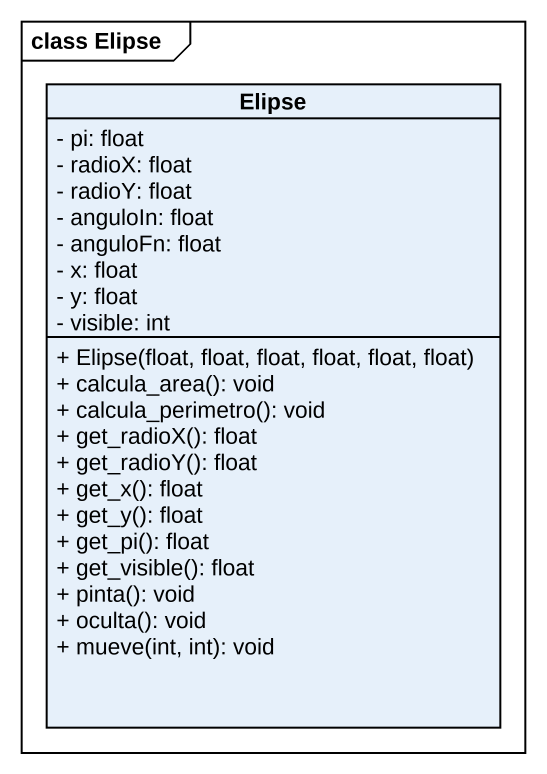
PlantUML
@startuml
mainframe class Elipse
hide circle
hide empty members
skinparam classAttributeIconSize 0
class Elipse {
  - pi: float
  - radioX: float
  - radioY: float
  - anguloIn: float
  - anguloFn: float
  - x: float
  - y: float
  - visible: int
  + Elipse(float, float, float, float, float, float)
  + calcula_area(): void
  + calcula_perimetro(): void
  + get_radioX(): float
  + get_radioY(): float
  + get_x(): float
  + get_y(): float
  + get_pi(): float
  + get_visible(): float
  + pinta(): void
  + oculta(): void
  + mueve(int, int): void
}
@enduml
